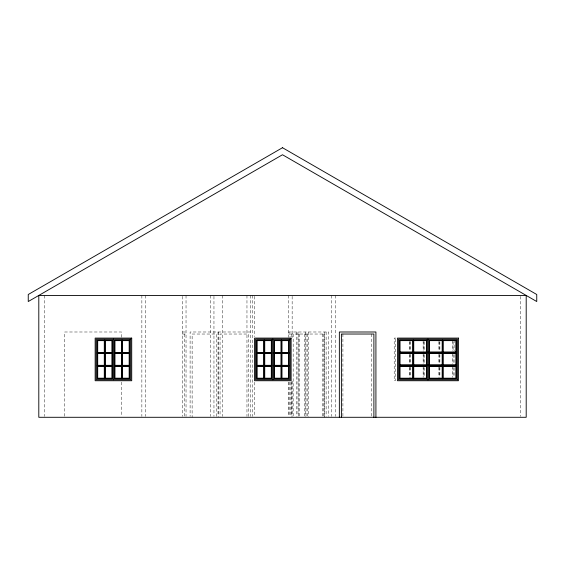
<?xml version="1.0" encoding="UTF-8"?>
<svg xmlns="http://www.w3.org/2000/svg" width="565" height="565" viewBox="0 0 565 565"><rect width="100%" height="100%" fill="white"/><g stroke="black" fill="none" stroke-linecap="round" stroke-linejoin="round"><path stroke-width="0.42" stroke-dasharray="2.83 2.12" d="M182.481 331.994L186.033 331.994M250.514 331.994L190.101 331.994L190.101 416.412M288.595 331.994L328.703 331.994L328.703 416.412M182.481 334.028L186.033 334.028M395.938 338.089L394.193 338.089L394.193 380.739L395.938 380.739M520.612 296.321L520.612 416.412M454.105 339.968L454.105 351.204M454.105 354.658L454.105 363.302M454.105 367.624L454.105 377.13M453.088 341.811L453.088 351.967M453.088 354.672L453.088 364.128M453.088 367.561L453.088 376.989M452.579 340.631L452.579 350.78M452.579 353.492L452.579 363.641M452.579 366.353L452.579 377.349M439.888 341.472L439.888 350.78M439.888 354.333L439.888 363.641M439.888 367.201L439.888 377.349M439.379 341.832L439.379 351.268M439.379 354.7L439.379 364.128M439.379 367.561L439.379 376.989M438.871 341.472L438.871 350.78M438.871 354.333L438.871 363.641M438.871 367.201L438.871 377.349M424.654 341.698L424.654 351.204M424.654 354.658L424.654 363.302M424.654 367.624L424.654 377.13M423.644 341.811L423.644 351.967M423.644 354.672L423.644 364.128M423.644 367.561L423.644 376.989M423.136 340.631L423.136 350.78M423.136 353.492L423.136 363.641M423.136 366.353L423.136 377.349M410.444 341.472L410.444 350.78M410.444 354.333L410.444 363.641M410.444 367.201L410.444 377.349M409.936 341.832L409.936 351.268M409.936 354.7L409.936 364.128M409.936 367.561L409.936 376.989M409.427 341.472L409.427 350.78M409.427 354.333L409.427 363.641M409.427 367.201L409.427 377.349M395.21 339.106L395.21 379.85M371.346 334.028L371.346 416.412M342.92 334.028L342.92 416.412M335.299 295.446L335.299 416.412M331.747 295.446L331.747 416.412M326.125 331.994L326.125 416.412M324.366 416.412L324.366 334.028L290.085 334.028L290.085 336.655M324.345 331.994L324.345 417.288M323.349 334.028L323.349 416.412M322.587 334.028L322.587 416.412M308.391 331.994L308.391 416.412M307.374 334.028L307.374 416.412M306.061 334.028L306.061 416.412M305.312 331.994L305.312 416.412M304.302 334.028L304.302 416.412M299.747 334.028L299.747 416.412M298.73 334.028L298.73 416.412M297.988 331.994L297.967 416.412M296.208 331.994L296.208 416.412M293.164 334.028L293.164 416.412M292.147 296.321L292.147 337.517M292.147 381.241L292.147 416.412M291.844 334.028L291.844 337.531M291.844 381.354L291.844 416.412M291.13 382.477L291.13 415.55M290.085 382.23L290.085 416.412M289.068 331.994L289.068 337.27M289.068 382.117L289.068 416.412M288.595 295.446L288.595 337.27M288.595 382.117L288.595 416.412M254.575 296.321L254.575 336.641M254.575 382.23L254.575 416.412M252.548 295.446L252.548 416.412M250.514 295.446L250.514 416.412M248.487 416.412L248.487 334.028L220.053 334.028L220.053 416.412M246.962 295.446L246.962 416.412M222.589 295.446L222.589 416.412M218.528 331.994L218.528 416.412M218.019 331.994L218.019 416.412M216.501 416.412L216.501 334.028L192.128 334.028L192.128 417.288M213.958 296.314L213.958 416.412M210.406 295.446L210.406 416.412M186.033 295.446L186.033 416.412M184.515 334.028L184.515 416.412M182.481 296.314L182.481 416.412M145.417 295.446L145.417 416.412M141.864 295.446L141.864 416.412M121.56 337.27L121.56 331.994L64.692 331.994L64.692 416.412M121.56 382.117L121.56 416.412M44.388 295.446L44.388 416.412"/><path stroke-width="0.85" d="M399.526 351.967L426.942 351.967M428.969 351.967L456.386 351.967M97.187 352.984L112.421 352.984M114.448 352.984L129.682 352.984M256.609 352.984L271.836 352.984M273.87 352.984L289.103 352.984M399.526 352.984L426.942 352.984M428.969 352.984L456.386 352.984M399.526 364.828L426.942 364.828M428.969 364.828L456.386 364.828M97.187 365.845L112.421 365.845M114.448 365.845L129.682 365.845M256.609 365.845L271.836 365.845M273.87 365.845L289.103 365.845M399.526 365.845L426.942 365.845M428.969 365.845L456.386 365.845M457.403 379.722L398.509 379.722L398.509 339.106L457.403 339.106L457.403 379.85M442.678 340.123L442.678 378.705M427.959 339.106L427.959 379.85M413.234 340.123L413.234 378.705M375.916 417.288L375.916 331.994L339.36 331.994L339.36 417.288M373.889 417.288L373.889 334.028L341.394 334.028L341.394 417.288M281.483 340.123L281.483 378.705M272.853 339.106L272.853 379.722M264.222 340.123L264.222 378.705M122.068 340.123L122.068 378.705M113.438 339.106L113.438 379.722M104.8 340.123L104.8 378.705M282.5 147.712L28.25 294.499L28.25 301.533L282.5 154.746L536.75 301.533L536.75 294.499L282.5 147.712M526.199 295.446L38.801 295.446L38.801 417.288L526.199 417.288L526.199 295.446M131.716 338.089L95.16 338.089L95.16 380.739L131.716 380.739L131.716 338.089M291.13 338.089L254.575 338.089L254.575 380.739L291.13 380.739L291.13 338.089M458.42 338.089L397.492 338.089L397.492 380.739L458.42 380.739L458.42 338.089M130.699 339.106L96.17 339.106L96.17 379.722L130.699 379.722L130.699 339.106M290.113 339.106L255.592 339.106L255.592 379.722L290.113 379.722L290.113 339.106M112.421 340.123L97.187 340.123L97.187 378.705L112.421 378.705L112.421 340.123M129.682 340.123L114.448 340.123L114.448 378.705L129.682 378.705L129.682 340.123M271.836 340.123L256.609 340.123L256.609 378.705L271.836 378.705L271.836 340.123M289.103 340.123L273.87 340.123L273.87 378.705L289.103 378.705L289.103 340.123M426.942 340.123L399.526 340.123L399.526 378.705L426.942 378.705L426.942 340.123M456.386 340.123L428.969 340.123L428.969 378.705L456.386 378.705L456.386 340.123M104.299 340.631L97.696 340.631L97.696 352.475L104.299 352.475L104.299 340.631M111.912 340.631L105.309 340.631L105.309 352.475L111.912 352.475L111.912 340.631M121.56 340.631L114.956 340.631L114.956 352.475L121.56 352.475L121.56 340.631M129.173 340.631L122.577 340.631L122.577 352.475L129.173 352.475L129.173 340.631M263.714 340.631L257.117 340.631L257.117 352.475L263.714 352.475L263.714 340.631M271.327 340.631L264.731 340.631L264.731 352.475L271.327 352.475L271.327 340.631M280.974 340.631L274.378 340.631L274.378 352.475L280.974 352.475L280.974 340.631M288.595 340.631L281.991 340.631L281.991 352.475L288.595 352.475L288.595 340.631M412.725 340.631L400.034 340.631L400.034 352.475L412.725 352.475L412.725 340.631M426.434 340.631L413.742 340.631L413.742 352.475L426.434 352.475L426.434 340.631M442.176 340.631L429.478 340.631L429.478 352.475L442.176 352.475L442.176 340.631M455.877 340.631L443.186 340.631L443.186 352.475L455.877 352.475L455.877 340.631M104.299 353.492L97.696 353.492L97.696 365.336L104.299 365.336L104.299 353.492M111.912 353.492L105.309 353.492L105.309 365.336L111.912 365.336L111.912 353.492M121.56 353.492L114.956 353.492L114.956 365.336L121.56 365.336L121.56 353.492M129.173 353.492L122.577 353.492L122.577 365.336L129.173 365.336L129.173 353.492M263.714 353.492L257.117 353.492L257.117 365.336L263.714 365.336L263.714 353.492M271.327 353.492L264.731 353.492L264.731 365.336L271.327 365.336L271.327 353.492M280.974 353.492L274.378 353.492L274.378 365.336L280.974 365.336L280.974 353.492M288.595 353.492L281.991 353.492L281.991 365.336L288.595 365.336L288.595 353.492M412.725 353.492L400.034 353.492L400.034 365.336L412.725 365.336L412.725 353.492M426.434 353.492L413.742 353.492L413.742 365.336L426.434 365.336L426.434 353.492M442.176 353.492L429.478 353.492L429.478 365.336L442.176 365.336L442.176 353.492M455.877 353.492L443.186 353.492L443.186 365.336L455.877 365.336L455.877 353.492M104.299 366.353L97.696 366.353L97.696 378.197L104.299 378.197L104.299 366.353M111.912 366.353L105.309 366.353L105.309 378.197L111.912 378.197L111.912 366.353M121.56 366.353L114.956 366.353L114.956 378.197L121.56 378.197L121.56 366.353M129.173 366.353L122.577 366.353L122.577 378.197L129.173 378.197L129.173 366.353M263.714 366.353L257.117 366.353L257.117 378.197L263.714 378.197L263.714 366.353M271.327 366.353L264.731 366.353L264.731 378.197L271.327 378.197L271.327 366.353M280.974 366.353L274.378 366.353L274.378 378.197L280.974 378.197L280.974 366.353M288.595 366.353L281.991 366.353L281.991 378.197L288.595 378.197L288.595 366.353M412.725 366.353L400.034 366.353L400.034 378.197L412.725 378.197L412.725 366.353M426.434 366.353L413.742 366.353L413.742 378.197L426.434 378.197L426.434 366.353M442.176 366.353L429.478 366.353L429.478 378.197L442.176 378.197L442.176 366.353M455.877 366.353L443.186 366.353L443.186 378.197L455.877 378.197L455.877 366.353"/></g></svg>
